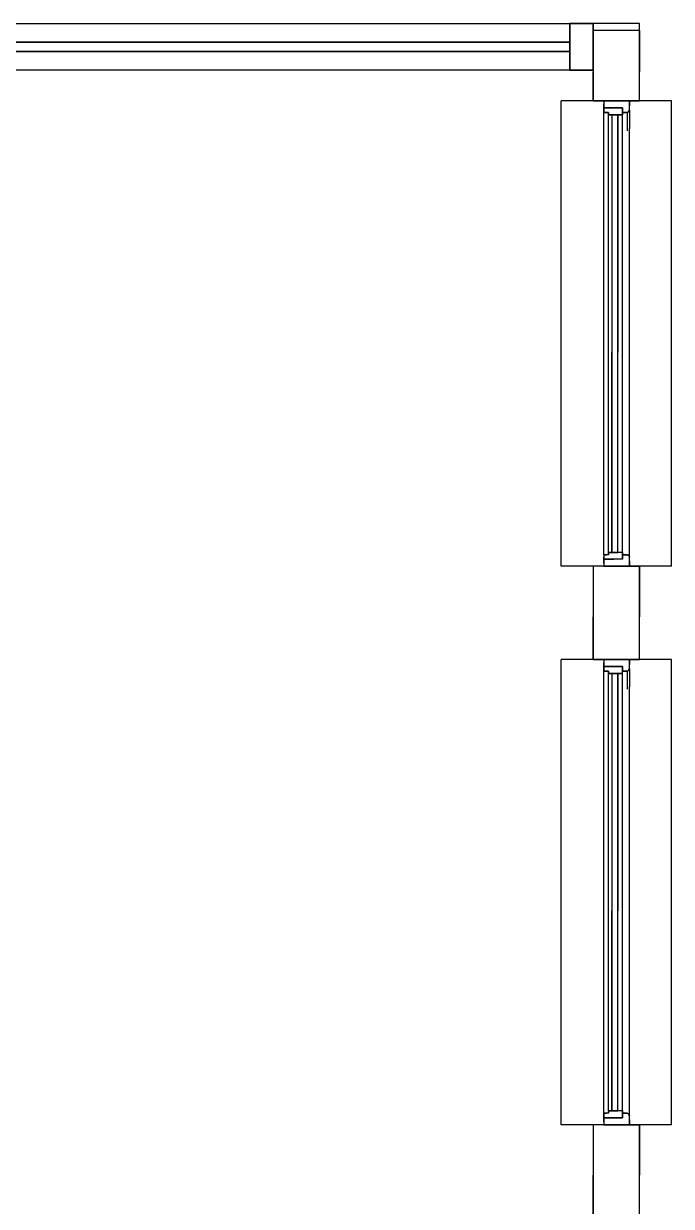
# Model space of a CAD drawing. Header units: metres. Extents: x 0 to 7.5, y -16.9 to 0.
# Drawn here: x 6.076 to 7.468, y -2.541 to 0 of the extents above; entities that cross this region are included whole.
import ezdxf

# ---------------------------------------------------------------- set-up
doc = ezdxf.new("R2010")
doc.units = ezdxf.units.M
doc.layers.add('projected', color=5, linetype='CONTINUOUS')
doc.layers.add('projection', color=5, linetype='CONTINUOUS')

msp = doc.modelspace()

# ---------------------------------------------------------------- linework, layer by layer
at = {"layer": 'projected'}
for p, q in [((7.25, 0), (7.275, 0)), ((7.25, -0.05), (7.25, 0)), ((7.275, 0), (7.3, 0)), ((7.3, 0), (7.3, -0.05)), ((7.35, -0.015), (7.3, -0.015)), ((7.3, -0.015), (7.3, -0.1036)), ((7.4, -0.015), (7.35, -0.015)), ((7.4, -0.015), (7.4, -0.1036)), ((6.3938, -0.04), (5.5375, -0.04)), ((7.25, -0.04), (6.3938, -0.04)), ((7.25, -0.05), (7.25, -0.04)), ((7.25, -0.06), (7.25, -0.05)), ((7.25, -0.1), (7.25, -0.05)), ((7.3, -0.05), (7.3, -0.1)), ((5.5375, -0.06), (6.3938, -0.06)), ((6.3938, -0.06), (7.25, -0.06)), ((7.275, -0.1), (7.25, -0.1)), ((7.3, -0.1), (7.275, -0.1)), ((7.3, -0.1658), (7.3, -0.1036)), ((7.4, -0.1658), (7.4, -0.1036)), ((7.3541, -0.1658), (7.3, -0.1658)), ((7.3231, -0.1658), (7.3231, -0.1728)), ((7.3231, -0.1658), (7.3529, -0.1658)), ((7.3231, -0.1808), (7.3231, -0.1728)), ((7.3781, -0.1658), (7.3529, -0.1658)), ((7.4, -0.1658), (7.3541, -0.1658)), ((7.3781, -0.1658), (7.3781, -0.1767)), ((7.3231, -0.1863), (7.3231, -0.1808)), ((7.3231, -0.1808), (7.3448, -0.1808)), ((7.3231, -0.1808), (7.3415, -0.1808)), ((7.3231, -0.1908), (7.3231, -0.1863)), ((7.3231, -0.1908), (7.3277, -0.1908)), ((7.3331, -0.1908), (7.3277, -0.1908)), ((7.3331, -0.1908), (7.3331, -0.1935)), ((7.3331, -0.1958), (7.3331, -0.1935)), ((7.3331, -0.1958), (7.3469, -0.1958)), ((7.3401, -0.1958), (7.3401, -0.7058)), ((7.3401, -0.1958), (7.346, -0.1958)), ((7.3631, -0.1808), (7.3415, -0.1808)), ((7.3631, -0.1808), (7.3448, -0.1808)), ((7.353, -0.1958), (7.346, -0.1958)), ((7.3631, -0.1958), (7.3469, -0.1958)), ((7.353, -0.1958), (7.353, -0.7058)), ((7.3631, -0.1808), (7.3631, -0.189)), ((7.3631, -0.1808), (7.3631, -0.1854)), ((7.3631, -0.1908), (7.3631, -0.1854)), ((7.3631, -0.1958), (7.3631, -0.189)), ((7.3631, -0.1908), (7.3686, -0.1908)), ((7.3731, -0.1908), (7.3751, -0.1901)), ((7.3765, -0.1895), (7.3751, -0.1901)), ((7.3768, -0.1887), (7.3765, -0.1895)), ((7.3768, -0.1887), (7.3781, -0.1858)), ((7.3401, -1.1358), (7.3401, -0.7058)), ((7.353, -1.1358), (7.353, -0.7058)), ((7.3231, -1.1408), (7.3231, -1.1454)), ((7.3231, -1.1408), (7.3286, -1.1408)), ((7.3331, -1.1408), (7.3286, -1.1408)), ((7.3331, -1.1358), (7.3494, -1.1358)), ((7.3331, -1.1358), (7.3331, -1.1381)), ((7.3331, -1.1408), (7.3331, -1.1381)), ((7.3401, -1.1358), (7.3471, -1.1358)), ((7.353, -1.1358), (7.3471, -1.1358)), ((7.3631, -1.1358), (7.3494, -1.1358)), ((7.3631, -1.1358), (7.3631, -1.1426)), ((7.3631, -1.1408), (7.3677, -1.1408)), ((7.3631, -1.1462), (7.3631, -1.1408)), ((7.3631, -1.1426), (7.3631, -1.1508)), ((7.3731, -1.1408), (7.3747, -1.1414)), ((7.3765, -1.1422), (7.3747, -1.1414)), ((7.3765, -1.1422), (7.3772, -1.1436)), ((7.3459, -1.1658), (7.3, -1.1658)), ((7.3, -1.1658), (7.3, -1.2741)), ((7.3231, -1.1508), (7.3231, -1.1454)), ((7.3231, -1.1508), (7.3415, -1.1508)), ((7.3231, -1.1508), (7.3448, -1.1508)), ((7.3231, -1.1589), (7.3231, -1.1508)), ((7.3231, -1.1589), (7.3231, -1.1658)), ((7.3231, -1.1658), (7.3484, -1.1658)), ((7.3631, -1.1508), (7.3415, -1.1508)), ((7.3631, -1.1508), (7.3448, -1.1508)), ((7.3459, -1.1658), (7.4, -1.1658)), ((7.3781, -1.1658), (7.3484, -1.1658)), ((7.3631, -1.1462), (7.3631, -1.1508)), ((7.3772, -1.1436), (7.3781, -1.1458)), ((7.3781, -1.1549), (7.3781, -1.1658)), ((7.4, -1.1658), (7.4, -1.2741)), ((7.3, -1.3658), (7.3, -1.2741)), ((7.4, -1.3658), (7.4, -1.2741)), ((7.3541, -1.3658), (7.3, -1.3658)), ((7.3231, -1.3658), (7.3231, -1.3727)), ((7.3231, -1.3658), (7.3529, -1.3658)), ((7.3781, -1.3658), (7.3529, -1.3658)), ((7.4, -1.3658), (7.3541, -1.3658)), ((7.3781, -1.3658), (7.3781, -1.3767)), ((7.3231, -1.3808), (7.3231, -1.3727)), ((7.3231, -1.3863), (7.3231, -1.3808)), ((7.3231, -1.3808), (7.3448, -1.3808)), ((7.3231, -1.3808), (7.3415, -1.3808)), ((7.3231, -1.3908), (7.3231, -1.3863)), ((7.3231, -1.3908), (7.3277, -1.3908)), ((7.3331, -1.3908), (7.3277, -1.3908)), ((7.3331, -1.3908), (7.3331, -1.3935)), ((7.3331, -1.3958), (7.3331, -1.3935)), ((7.3331, -1.3958), (7.3469, -1.3958)), ((7.3401, -1.3958), (7.3401, -1.9058)), ((7.3401, -1.3958), (7.346, -1.3958)), ((7.3631, -1.3808), (7.3415, -1.3808)), ((7.3631, -1.3808), (7.3448, -1.3808)), ((7.353, -1.3958), (7.346, -1.3958)), ((7.3631, -1.3958), (7.3469, -1.3958)), ((7.353, -1.3958), (7.353, -1.9058)), ((7.3631, -1.3808), (7.3631, -1.389)), ((7.3631, -1.3808), (7.3631, -1.3854)), ((7.3631, -1.3908), (7.3631, -1.3854)), ((7.3631, -1.3958), (7.3631, -1.389)), ((7.3631, -1.3908), (7.3686, -1.3908)), ((7.3731, -1.3908), (7.3751, -1.3901)), ((7.3765, -1.3895), (7.3751, -1.3901)), ((7.3768, -1.3887), (7.3765, -1.3895)), ((7.3768, -1.3887), (7.3781, -1.3858)), ((7.3401, -2.3358), (7.3401, -1.9058)), ((7.353, -2.3358), (7.353, -1.9058)), ((7.3331, -2.3358), (7.3494, -2.3358)), ((7.3331, -2.3358), (7.3331, -2.3381)), ((7.3401, -2.3358), (7.3471, -2.3358)), ((7.353, -2.3358), (7.3471, -2.3358)), ((7.3631, -2.3358), (7.3494, -2.3358)), ((7.3631, -2.3358), (7.3631, -2.3426)), ((7.3231, -2.3408), (7.3231, -2.3454)), ((7.3231, -2.3408), (7.3286, -2.3408)), ((7.3231, -2.3508), (7.3231, -2.3454)), ((7.3231, -2.3508), (7.3415, -2.3508)), ((7.3231, -2.3508), (7.3448, -2.3508)), ((7.3231, -2.3589), (7.3231, -2.3508)), ((7.3231, -2.3589), (7.3231, -2.3658)), ((7.3331, -2.3408), (7.3286, -2.3408)), ((7.3331, -2.3408), (7.3331, -2.3381)), ((7.3631, -2.3508), (7.3415, -2.3508)), ((7.3631, -2.3508), (7.3448, -2.3508)), ((7.3631, -2.3408), (7.3677, -2.3408)), ((7.3631, -2.3462), (7.3631, -2.3408)), ((7.3631, -2.3426), (7.3631, -2.3508)), ((7.3631, -2.3462), (7.3631, -2.3508)), ((7.3731, -2.3408), (7.3747, -2.3414)), ((7.3765, -2.3422), (7.3747, -2.3414)), ((7.3765, -2.3422), (7.3772, -2.3436)), ((7.3772, -2.3436), (7.3781, -2.3458)), ((7.3781, -2.3549), (7.3781, -2.3658)), ((7.3, -2.3658), (7.3, -2.4741)), ((7.3459, -2.3658), (7.3, -2.3658)), ((7.3231, -2.3658), (7.3484, -2.3658)), ((7.3459, -2.3658), (7.4, -2.3658)), ((7.3781, -2.3658), (7.3484, -2.3658)), ((7.4, -2.3658), (7.4, -2.4741)), ((7.3, -2.5658), (7.3, -2.4741)), ((7.4, -2.5658), (7.4, -2.4741))]:
    msp.add_line(p, q, dxfattribs=at)
at = {"layer": 'projection'}
for p, q in [((5.5375, 0), (7.25, 0)), ((7.25, 0), (7.3, 0)), ((7.25, -0.04), (7.25, 0)), ((7.3, 0), (7.25, 0)), ((7.25, 0), (7.25, -0.1)), ((7.4, 0), (7.3, 0)), ((7.3, 0), (7.3, -0.1)), ((7.3, -0.1), (7.3, 0)), ((7.4, -0.015), (7.4, 0)), ((7.3, -0.015), (7.3, -0.1658)), ((7.4, -0.015), (7.3, -0.015)), ((7.4, -0.1658), (7.4, -0.015)), ((5.5375, -0.04), (7.25, -0.04)), ((7.25, -0.04), (5.5375, -0.04)), ((7.25, -0.04), (7.25, -0.06)), ((7.25, -0.06), (7.25, -0.04)), ((7.25, -0.06), (5.5375, -0.06)), ((5.5375, -0.06), (7.25, -0.06)), ((7.25, -0.1), (7.25, -0.06)), ((7.25, -0.1), (5.5375, -0.1)), ((7.3, -0.1), (7.25, -0.1)), ((7.25, -0.1), (7.3, -0.1)), ((7.2317, -1.1658), (7.2317, -0.1658)), ((7.4683, -0.1658), (7.2317, -0.1658)), ((7.3, -0.1658), (7.4, -0.1658)), ((7.3231, -0.1658), (7.3231, -0.1808)), ((7.3781, -0.1658), (7.3231, -0.1658)), ((7.3781, -0.1858), (7.3781, -0.1658)), ((7.4683, -1.1658), (7.4683, -0.1658)), ((7.3631, -0.1808), (7.3231, -0.1808)), ((7.3231, -0.1808), (7.3231, -0.1908)), ((7.3231, -0.1808), (7.3231, -0.1908)), ((7.3631, -0.1808), (7.3231, -0.1808)), ((7.3231, -0.1808), (7.3231, -0.1908)), ((7.3231, -0.1808), (7.3631, -0.1808)), ((7.3231, -1.1408), (7.3231, -0.1908)), ((7.3331, -0.1908), (7.3231, -0.1908)), ((7.3231, -0.1908), (7.3331, -0.1908)), ((7.3331, -0.1958), (7.3331, -0.1908)), ((7.3331, -0.1908), (7.3331, -0.1958)), ((7.3331, -1.1358), (7.3331, -0.1958)), ((7.3401, -0.1958), (7.3331, -0.1958)), ((7.3331, -0.1958), (7.3631, -0.1958)), ((7.3401, -0.1958), (7.3401, -1.1358)), ((7.353, -0.1958), (7.3401, -0.1958)), ((7.3631, -0.1958), (7.353, -0.1958)), ((7.353, -1.1358), (7.353, -0.1958)), ((7.3631, -0.1908), (7.3631, -0.1808)), ((7.3631, -0.1808), (7.3631, -0.1908)), ((7.3631, -0.1958), (7.3631, -0.1808)), ((7.3631, -0.1808), (7.3631, -0.1908)), ((7.3631, -0.1908), (7.3631, -0.1958)), ((7.3731, -0.1908), (7.3631, -0.1908)), ((7.3631, -0.1908), (7.3731, -0.1908)), ((7.3631, -1.1358), (7.3631, -0.1958)), ((7.3765, -0.1893), (7.3731, -0.1908)), ((7.3765, -0.1893), (7.3731, -0.1908)), ((7.3765, -0.1893), (7.3731, -0.1908)), ((7.3765, -0.1893), (7.3731, -0.1908)), ((7.3731, -0.1908), (7.3766, -0.1893)), ((7.3766, -0.1893), (7.3731, -0.1908)), ((7.3765, -0.1894), (7.3731, -0.1908)), ((7.3731, -0.1908), (7.3766, -0.1894)), ((7.3764, -0.1896), (7.3731, -0.1908)), ((7.3731, -0.1908), (7.3764, -0.1896)), ((7.3731, -0.1908), (7.3731, -0.2299)), ((7.3781, -0.1858), (7.3765, -0.1894)), ((7.3765, -0.1895), (7.3781, -0.1858)), ((7.3766, -0.1894), (7.3781, -0.1858)), ((7.3767, -0.1893), (7.3781, -0.1858)), ((7.3781, -0.1858), (7.3767, -0.1893)), ((7.3781, -0.1858), (7.3768, -0.1892)), ((7.3781, -0.1858), (7.3768, -0.1892)), ((7.3781, -0.1858), (7.3768, -0.1892)), ((7.3781, -0.1858), (7.3769, -0.1891)), ((7.3781, -0.1858), (7.3781, -0.2249)), ((7.3781, -0.2639), (7.3781, -0.2249)), ((7.3781, -0.3029), (7.3781, -0.2639)), ((7.3781, -0.342), (7.3781, -0.3029)), ((7.3781, -0.381), (7.3781, -0.342)), ((7.3781, -0.4201), (7.3781, -0.381)), ((7.3781, -0.4591), (7.3781, -0.4201)), ((7.3781, -0.4981), (7.3781, -0.4591)), ((7.3781, -0.5372), (7.3781, -0.4981)), ((7.3781, -0.5762), (7.3781, -0.5372)), ((7.3781, -0.6152), (7.3781, -0.5762)), ((7.3781, -0.6543), (7.3781, -0.6152)), ((7.3781, -0.6933), (7.3781, -0.6543)), ((7.3781, -0.7324), (7.3781, -0.6933)), ((7.3781, -0.7714), (7.3781, -0.7324)), ((7.3781, -0.8104), (7.3781, -0.7714)), ((7.3781, -0.8552), (7.3781, -0.8104)), ((7.3781, -0.9001), (7.3781, -0.8552)), ((7.3781, -0.9449), (7.3781, -0.9001)), ((7.3781, -0.9897), (7.3781, -0.9449)), ((7.3781, -1.0287), (7.3781, -0.9897)), ((7.3781, -1.0677), (7.3781, -1.0287)), ((7.3781, -1.1068), (7.3781, -1.0677)), ((7.3781, -1.1458), (7.3781, -1.1068)), ((7.3231, -1.1408), (7.3231, -1.1508)), ((7.3231, -1.1408), (7.3231, -1.1508)), ((7.3331, -1.1408), (7.3231, -1.1408)), ((7.3331, -1.1408), (7.3231, -1.1408)), ((7.3231, -1.1408), (7.3231, -1.1508)), ((7.3331, -1.1408), (7.3331, -1.1358)), ((7.3401, -1.1358), (7.3331, -1.1358)), ((7.3331, -1.1358), (7.3331, -1.1408)), ((7.3631, -1.1358), (7.3331, -1.1358)), ((7.3401, -1.1358), (7.353, -1.1358)), ((7.3631, -1.1358), (7.353, -1.1358)), ((7.3631, -1.1358), (7.3631, -1.1408)), ((7.3631, -1.1508), (7.3631, -1.1358)), ((7.3631, -1.1508), (7.3631, -1.1408)), ((7.3631, -1.1408), (7.3631, -1.1508)), ((7.3631, -1.1408), (7.3731, -1.1408)), ((7.3731, -1.1408), (7.3631, -1.1408)), ((7.3631, -1.1408), (7.3631, -1.1508)), ((7.3731, -1.1408), (7.3764, -1.142)), ((7.3766, -1.1424), (7.3731, -1.1408)), ((7.3731, -1.1408), (7.3764, -1.142)), ((7.3731, -1.1408), (7.3766, -1.1424)), ((7.3766, -1.1423), (7.3731, -1.1408)), ((7.3731, -1.1408), (7.3766, -1.1423)), ((7.3731, -1.1408), (7.3764, -1.1421)), ((7.3731, -1.1408), (7.3766, -1.1423)), ((7.3731, -1.1408), (7.3766, -1.1423)), ((7.3731, -1.1408), (7.3765, -1.1423)), ((7.3765, -1.1422), (7.3731, -1.1408)), ((7.3731, -1.1408), (7.3765, -1.1422)), ((7.3764, -1.1421), (7.3731, -1.1408)), ((7.3781, -1.1458), (7.3764, -1.1421)), ((7.3781, -1.1458), (7.3766, -1.1422)), ((7.3766, -1.1422), (7.3781, -1.1458)), ((7.3781, -1.1458), (7.3766, -1.1422)), ((7.3766, -1.1423), (7.3781, -1.1458)), ((7.3766, -1.1423), (7.3781, -1.1458)), ((7.3766, -1.1424), (7.3781, -1.1458)), ((7.3766, -1.1424), (7.3781, -1.1458)), ((7.3767, -1.1423), (7.3781, -1.1458)), ((7.3768, -1.1424), (7.3781, -1.1458)), ((7.3768, -1.1424), (7.3781, -1.1458)), ((7.3768, -1.1425), (7.3781, -1.1458)), ((7.3768, -1.1425), (7.3781, -1.1458)), ((7.3769, -1.1425), (7.3781, -1.1458)), ((7.3769, -1.1425), (7.3781, -1.1458)), ((7.4683, -1.1658), (7.2317, -1.1658)), ((7.3, -1.1658), (7.3, -1.3658)), ((7.4, -1.1658), (7.3, -1.1658)), ((7.3631, -1.1508), (7.3231, -1.1508)), ((7.3631, -1.1508), (7.3231, -1.1508)), ((7.3631, -1.1508), (7.3231, -1.1508)), ((7.3231, -1.1508), (7.3231, -1.1658)), ((7.3231, -1.1658), (7.3781, -1.1658)), ((7.3781, -1.1658), (7.3781, -1.1458)), ((7.4, -1.3658), (7.4, -1.1658)), ((7.2317, -2.3658), (7.2317, -1.3658)), ((7.4683, -1.3658), (7.2317, -1.3658)), ((7.3, -1.3658), (7.4, -1.3658)), ((7.3231, -1.3658), (7.3231, -1.3808)), ((7.3781, -1.3658), (7.3231, -1.3658)), ((7.3781, -1.3858), (7.3781, -1.3658)), ((7.4683, -2.3658), (7.4683, -1.3658)), ((7.3231, -1.3808), (7.3631, -1.3808)), ((7.3631, -1.3808), (7.3231, -1.3808)), ((7.3231, -1.3908), (7.3231, -1.3808)), ((7.3231, -1.3808), (7.3231, -1.3908)), ((7.3231, -1.3808), (7.3631, -1.3808)), ((7.3231, -2.3408), (7.3231, -1.3908)), ((7.3331, -1.3908), (7.3231, -1.3908)), ((7.3231, -1.3908), (7.3331, -1.3908)), ((7.3331, -1.3908), (7.3331, -1.3958)), ((7.3331, -1.3908), (7.3331, -1.3958)), ((7.3331, -2.3358), (7.3331, -1.3958)), ((7.3401, -1.3958), (7.3331, -1.3958)), ((7.3331, -1.3958), (7.3631, -1.3958)), ((7.3401, -1.3958), (7.3401, -2.3358)), ((7.353, -1.3958), (7.3401, -1.3958)), ((7.3631, -1.3958), (7.353, -1.3958)), ((7.353, -2.3358), (7.353, -1.3958)), ((7.3631, -1.3808), (7.3631, -1.3908)), ((7.3631, -1.3908), (7.3631, -1.3808)), ((7.3631, -1.3958), (7.3631, -1.3808)), ((7.3631, -1.3808), (7.3631, -1.3908)), ((7.3631, -1.3958), (7.3631, -1.3908)), ((7.3731, -1.3908), (7.3631, -1.3908)), ((7.3631, -1.3908), (7.3731, -1.3908)), ((7.3631, -2.3358), (7.3631, -1.3958)), ((7.3765, -1.3893), (7.3731, -1.3908)), ((7.3731, -1.3908), (7.3765, -1.3893)), ((7.3766, -1.3893), (7.3731, -1.3908)), ((7.3765, -1.3894), (7.3731, -1.3908)), ((7.3731, -1.3908), (7.3766, -1.3894)), ((7.3764, -1.3896), (7.3731, -1.3908)), ((7.3731, -1.3908), (7.3764, -1.3896)), ((7.3731, -1.3908), (7.3731, -1.4299)), ((7.3765, -1.3894), (7.3781, -1.3858)), ((7.3781, -1.3858), (7.3765, -1.3895)), ((7.3765, -1.3895), (7.3781, -1.3858)), ((7.3766, -1.3894), (7.3781, -1.3858)), ((7.3781, -1.3858), (7.3767, -1.3893)), ((7.3781, -1.3858), (7.3767, -1.3893)), ((7.3781, -1.3858), (7.3768, -1.3892)), ((7.3768, -1.3892), (7.3781, -1.3858)), ((7.3781, -1.3858), (7.3768, -1.3892)), ((7.3781, -1.3858), (7.3769, -1.3891)), ((7.3781, -1.3858), (7.3781, -1.4249)), ((7.3781, -1.4639), (7.3781, -1.4249)), ((7.3781, -1.5029), (7.3781, -1.4639)), ((7.3781, -1.542), (7.3781, -1.5029)), ((7.3781, -1.581), (7.3781, -1.542)), ((7.3781, -1.6201), (7.3781, -1.581)), ((7.3781, -1.6591), (7.3781, -1.6201)), ((7.3781, -1.6981), (7.3781, -1.6591)), ((7.3781, -1.7372), (7.3781, -1.6981)), ((7.3781, -1.7762), (7.3781, -1.7372)), ((7.3781, -1.8152), (7.3781, -1.7762)), ((7.3781, -1.8543), (7.3781, -1.8152)), ((7.3781, -1.8933), (7.3781, -1.8543)), ((7.3781, -1.9324), (7.3781, -1.8933)), ((7.3781, -1.9714), (7.3781, -1.9324)), ((7.3781, -2.0104), (7.3781, -1.9714)), ((7.3781, -2.0552), (7.3781, -2.0104)), ((7.3781, -2.1001), (7.3781, -2.0552)), ((7.3781, -2.1449), (7.3781, -2.1001)), ((7.3781, -2.1897), (7.3781, -2.1449)), ((7.3781, -2.2287), (7.3781, -2.1897)), ((7.3781, -2.2677), (7.3781, -2.2287)), ((7.3781, -2.3068), (7.3781, -2.2677)), ((7.3781, -2.3458), (7.3781, -2.3068)), ((7.3331, -2.3358), (7.3331, -2.3408)), ((7.3401, -2.3358), (7.3331, -2.3358)), ((7.3331, -2.3358), (7.3331, -2.3408)), ((7.3631, -2.3358), (7.3331, -2.3358)), ((7.3401, -2.3358), (7.353, -2.3358)), ((7.3631, -2.3358), (7.353, -2.3358)), ((7.3631, -2.3408), (7.3631, -2.3358)), ((7.3631, -2.3508), (7.3631, -2.3358)), ((7.3231, -2.3508), (7.3231, -2.3408)), ((7.3331, -2.3408), (7.3231, -2.3408)), ((7.3331, -2.3408), (7.3231, -2.3408)), ((7.3231, -2.3408), (7.3231, -2.3508)), ((7.3231, -2.3508), (7.3631, -2.3508)), ((7.3631, -2.3508), (7.3231, -2.3508)), ((7.3231, -2.3508), (7.3631, -2.3508)), ((7.3231, -2.3508), (7.3231, -2.3658)), ((7.3631, -2.3408), (7.3631, -2.3508)), ((7.3631, -2.3508), (7.3631, -2.3408)), ((7.3631, -2.3408), (7.3731, -2.3408)), ((7.3731, -2.3408), (7.3631, -2.3408)), ((7.3631, -2.3408), (7.3631, -2.3508)), ((7.3731, -2.3408), (7.3764, -2.342)), ((7.3766, -2.3424), (7.3731, -2.3408)), ((7.3731, -2.3408), (7.3764, -2.342)), ((7.3731, -2.3408), (7.3766, -2.3424)), ((7.3766, -2.3423), (7.3731, -2.3408)), ((7.3731, -2.3408), (7.3766, -2.3423)), ((7.3731, -2.3408), (7.3764, -2.3421)), ((7.3731, -2.3408), (7.3766, -2.3423)), ((7.3731, -2.3408), (7.3766, -2.3423)), ((7.3731, -2.3408), (7.3765, -2.3423)), ((7.3731, -2.3408), (7.3765, -2.3423)), ((7.3765, -2.3422), (7.3731, -2.3408)), ((7.3731, -2.3408), (7.3765, -2.3422)), ((7.3765, -2.3422), (7.3731, -2.3408)), ((7.3764, -2.3421), (7.3731, -2.3408)), ((7.3781, -2.3458), (7.3764, -2.3421)), ((7.3766, -2.3422), (7.3781, -2.3458)), ((7.3781, -2.3458), (7.3766, -2.3422)), ((7.3766, -2.3423), (7.3781, -2.3458)), ((7.3766, -2.3424), (7.3781, -2.3458)), ((7.3766, -2.3424), (7.3781, -2.3458)), ((7.3767, -2.3423), (7.3781, -2.3458)), ((7.3781, -2.3458), (7.3768, -2.3424)), ((7.3768, -2.3424), (7.3781, -2.3458)), ((7.3768, -2.3425), (7.3781, -2.3458)), ((7.3768, -2.3425), (7.3781, -2.3458)), ((7.3769, -2.3425), (7.3781, -2.3458)), ((7.3769, -2.3425), (7.3781, -2.3458)), ((7.3769, -2.3425), (7.3781, -2.3458)), ((7.3769, -2.3425), (7.3781, -2.3458)), ((7.3781, -2.3658), (7.3781, -2.3458)), ((7.4683, -2.3658), (7.2317, -2.3658)), ((7.4, -2.3658), (7.3, -2.3658)), ((7.3, -2.3658), (7.3, -2.5658)), ((7.4, -2.3658), (7.3, -2.3658)), ((7.3231, -2.3658), (7.3781, -2.3658)), ((7.4, -2.5658), (7.4, -2.3658))]:
    msp.add_line(p, q, dxfattribs=at)

doc.saveas('drawing.dxf')
